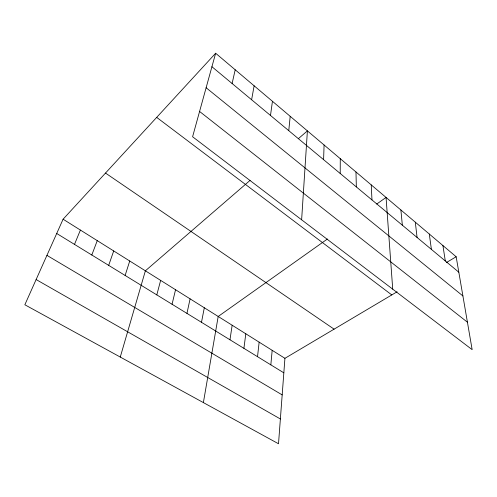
<?xml version="1.0" encoding="UTF-8"?>
<svg xmlns="http://www.w3.org/2000/svg" width="497" height="497" viewBox="0 0 497 497"><rect width="100%" height="100%" fill="white"/><g stroke="black" fill="none" stroke-linecap="round" stroke-linejoin="round"><path stroke-width="0.75" d="M340.221 173.496L340.271 158.692M323.603 159.661L324.081 144.994M301.629 219.792L307.401 130.879L298.318 138.719M397.097 291.782L284.924 358.318L278.513 443.765L24.85 304.767L63.094 219.214L215.648 53.235L456.159 256.756L472.15 349.652L192.594 136.762L215.648 53.235M270.834 364.854L272.176 350.329M288.763 130.668L290.198 116.317M257.527 356.691L259.142 342.153M243.909 348.335L245.81 333.791M270.492 115.459L272.443 101.295M229.968 339.78L232.161 325.231M203.385 402.601L218.189 316.471L327.436 239.001M251.619 99.754L254.122 85.795M201.49 322.311L204.304 307.767M186.953 313.39L190.09 298.852M232.105 83.515L235.199 69.779M172.061 304.251L175.547 289.732M156.803 294.889L160.643 280.389M120.268 357.057L145.379 270.815L250.09 180.374M125.126 275.456L129.736 261.006M108.681 265.367L113.701 250.954M91.808 255.011L97.257 240.641M74.494 244.387L80.396 230.068M376.707 204.062L386.057 197.433L392.729 289.173M446.374 262.559L456.159 256.756M36.126 279.55L280.37 418.971M46.929 255.371L282.178 394.891M56.714 233.478L283.83 372.831M63.094 219.214L284.924 358.318M105.507 173.068L334.09 329.151M156.692 117.385L391.791 294.932M199.577 111.452L467.428 322.211M206.125 87.739L462.906 295.945M211.927 66.716L458.818 272.207M442.914 245.549L445.3 260.956M429.302 234.031L431.396 249.382M415.299 222.178L417.082 237.467M400.893 209.989L402.34 225.197M371.234 184.896L371.973 199.924M355.982 171.987L356.337 186.909"/></g></svg>
